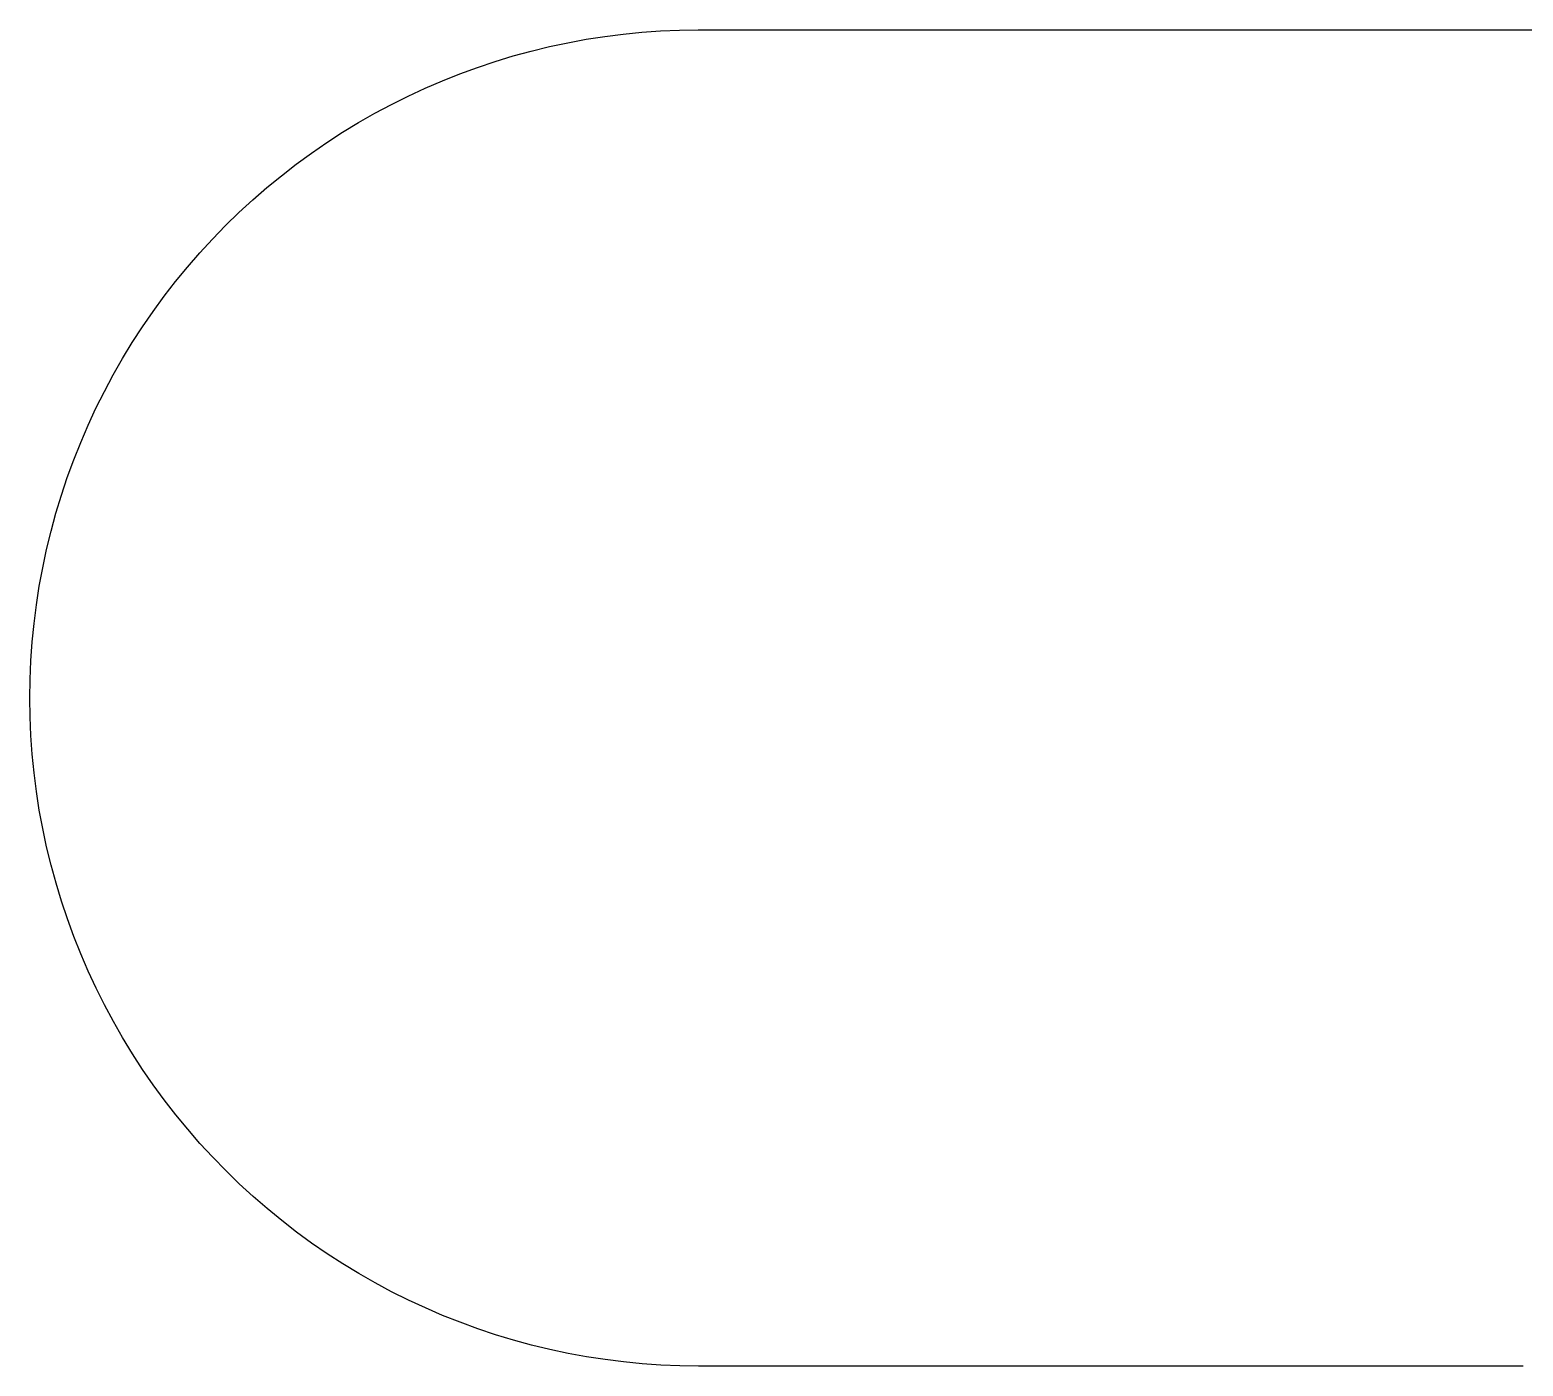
# Model space of a CAD drawing. Header units: millimetres. Extents: x -14.6 to 10, y -5.5 to 5.5.
# Drawn here: x -14.58 to -2.29, y -5.5 to 5.5 of the extents above; entities that cross this region are included whole.
import ezdxf

# ---------------------------------------------------------------- set-up
doc = ezdxf.new("R2010")
doc.units = ezdxf.units.MM
doc.layers.add('POD_OUTLINE', color=7, linetype='Continuous')

msp = doc.modelspace()

# ---------------------------------------------------------------- linework, layer by layer
at = {"layer": 'POD_OUTLINE'}
msp.add_lwpolyline([(-2.2892, -5.5), (-2.4435, -5.5), (-2.5978, -5.5), (-2.7521, -5.5), (-2.9064, -5.5), (-3.0607, -5.5), (-3.215, -5.5), (-3.3693, -5.5), (-3.5236, -5.5), (-3.6779, -5.5), (-3.8322, -5.5), (-3.9865, -5.5), (-4.1408, -5.5), (-4.2951, -5.5), (-4.4494, -5.5), (-4.6037, -5.5), (-4.758, -5.5), (-4.9123, -5.5), (-5.0666, -5.5), (-5.2209, -5.5), (-5.3752, -5.5), (-5.5295, -5.5), (-5.6838, -5.5), (-5.8381, -5.5), (-5.9924, -5.5), (-6.1467, -5.5), (-6.301, -5.5), (-6.4553, -5.5), (-6.6096, -5.5), (-6.7639, -5.5), (-6.9182, -5.5), (-7.0725, -5.5), (-7.2268, -5.5), (-7.3811, -5.5), (-7.5354, -5.5), (-7.6897, -5.5), (-7.844, -5.5), (-7.9982, -5.5), (-8.1525, -5.5), (-8.3068, -5.5), (-8.4611, -5.5), (-8.6154, -5.5), (-8.7697, -5.5), (-8.924, -5.5), (-9.0783, -5.5), (-9.2326, -5.4979), (-9.3868, -5.4915), (-9.5407, -5.4808), (-9.6943, -5.4657), (-9.8473, -5.4464), (-9.9998, -5.4227), (-10.1516, -5.3948), (-10.3025, -5.3627), (-10.4524, -5.3263), (-10.6013, -5.2857), (-10.749, -5.241), (-10.8953, -5.1922), (-11.0402, -5.1392), (-11.1836, -5.0823), (-11.3254, -5.0213), (-11.4653, -4.9564), (-11.6034, -4.8875), (-11.7395, -4.8149), (-11.8735, -4.7384), (-12.0054, -4.6582), (-12.1349, -4.5743), (-12.262, -4.4869), (-12.3866, -4.3959), (-12.5086, -4.3014), (-12.6279, -4.2036), (-12.7444, -4.1024), (-12.8581, -3.9981), (-12.9687, -3.8906), (-13.0763, -3.78), (-13.1808, -3.6664), (-13.282, -3.55), (-13.38, -3.4307), (-13.4745, -3.3088), (-13.5656, -3.1843), (-13.6531, -3.0572), (-13.7371, -2.9278), (-13.8174, -2.796), (-13.894, -2.6621), (-13.9667, -2.526), (-14.0357, -2.388), (-14.1007, -2.248), (-14.1618, -2.1064), (-14.2189, -1.963), (-14.2719, -1.8181), (-14.3209, -1.6718), (-14.3657, -1.5242), (-14.4064, -1.3753), (-14.4429, -1.2254), (-14.4751, -1.0745), (-14.5032, -0.9228), (-14.5269, -0.7703), (-14.5464, -0.6173), (-14.5615, -0.4637), (-14.5724, -0.3098), (-14.5789, -0.1557), (-14.5811, -0.0014), (-14.579, 0.1529), (-14.5725, 0.3071), (-14.5618, 0.461), (-14.5467, 0.6145), (-14.5273, 0.7676), (-14.5036, 0.9201), (-14.4757, 1.0718), (-14.4435, 1.2227), (-14.4071, 1.3726), (-14.3665, 1.5215), (-14.3217, 1.6692), (-14.2728, 1.8155), (-14.2199, 1.9604), (-14.1629, 2.1038), (-14.1018, 2.2455), (-14.0369, 2.3855), (-13.968, 2.5235), (-13.8953, 2.6596), (-13.8188, 2.7936), (-13.7386, 2.9254), (-13.6547, 3.0549), (-13.5672, 3.182), (-13.4762, 3.3066), (-13.3817, 3.4286), (-13.2838, 3.5479), (-13.1826, 3.6644), (-13.0782, 3.778), (-12.9707, 3.8886), (-12.8601, 3.9962), (-12.7465, 4.1006), (-12.63, 4.2018), (-12.5108, 4.2997), (-12.3888, 4.3942), (-12.2643, 4.4853), (-12.1372, 4.5728), (-12.0077, 4.6567), (-11.8759, 4.737), (-11.742, 4.8135), (-11.6059, 4.8863), (-11.4678, 4.9552), (-11.3279, 5.0202), (-11.1862, 5.0812), (-11.0428, 5.1383), (-10.8979, 5.1913), (-10.7516, 5.2402), (-10.6039, 5.285), (-10.4551, 5.3256), (-10.3052, 5.3621), (-10.1543, 5.3943), (-10.0025, 5.4223), (-9.8501, 5.446), (-9.697, 5.4654), (-9.5435, 5.4805), (-9.3896, 5.4913), (-9.2354, 5.4978), (-9.0811, 5.5), (-8.9268, 5.5), (-8.7725, 5.5), (-8.6182, 5.5), (-8.4639, 5.5), (-8.3096, 5.5), (-8.1553, 5.5), (-8.001, 5.5), (-7.8467, 5.5), (-7.6924, 5.5), (-7.5381, 5.5), (-7.3838, 5.5), (-7.2295, 5.5), (-7.0752, 5.5), (-6.9209, 5.5), (-6.7666, 5.5), (-6.6123, 5.5), (-6.458, 5.5), (-6.3037, 5.5), (-6.1494, 5.5), (-5.9951, 5.5), (-5.8408, 5.5), (-5.6865, 5.5), (-5.5322, 5.5), (-5.3779, 5.5), (-5.2236, 5.5), (-5.0693, 5.5), (-4.915, 5.5), (-4.7607, 5.5), (-4.6064, 5.5), (-4.4521, 5.5), (-4.2978, 5.5), (-4.1435, 5.5), (-3.9892, 5.5), (-3.8349, 5.5), (-3.6806, 5.5), (-3.5263, 5.5), (-3.372, 5.5), (-3.2177, 5.5), (-3.0634, 5.5), (-2.9091, 5.5), (-2.7548, 5.5), (-2.6005, 5.5), (-2.4462, 5.5), (-2.2919, 5.5), (-2.1376, 5.5)], dxfattribs=at)

doc.saveas('drawing.dxf')
